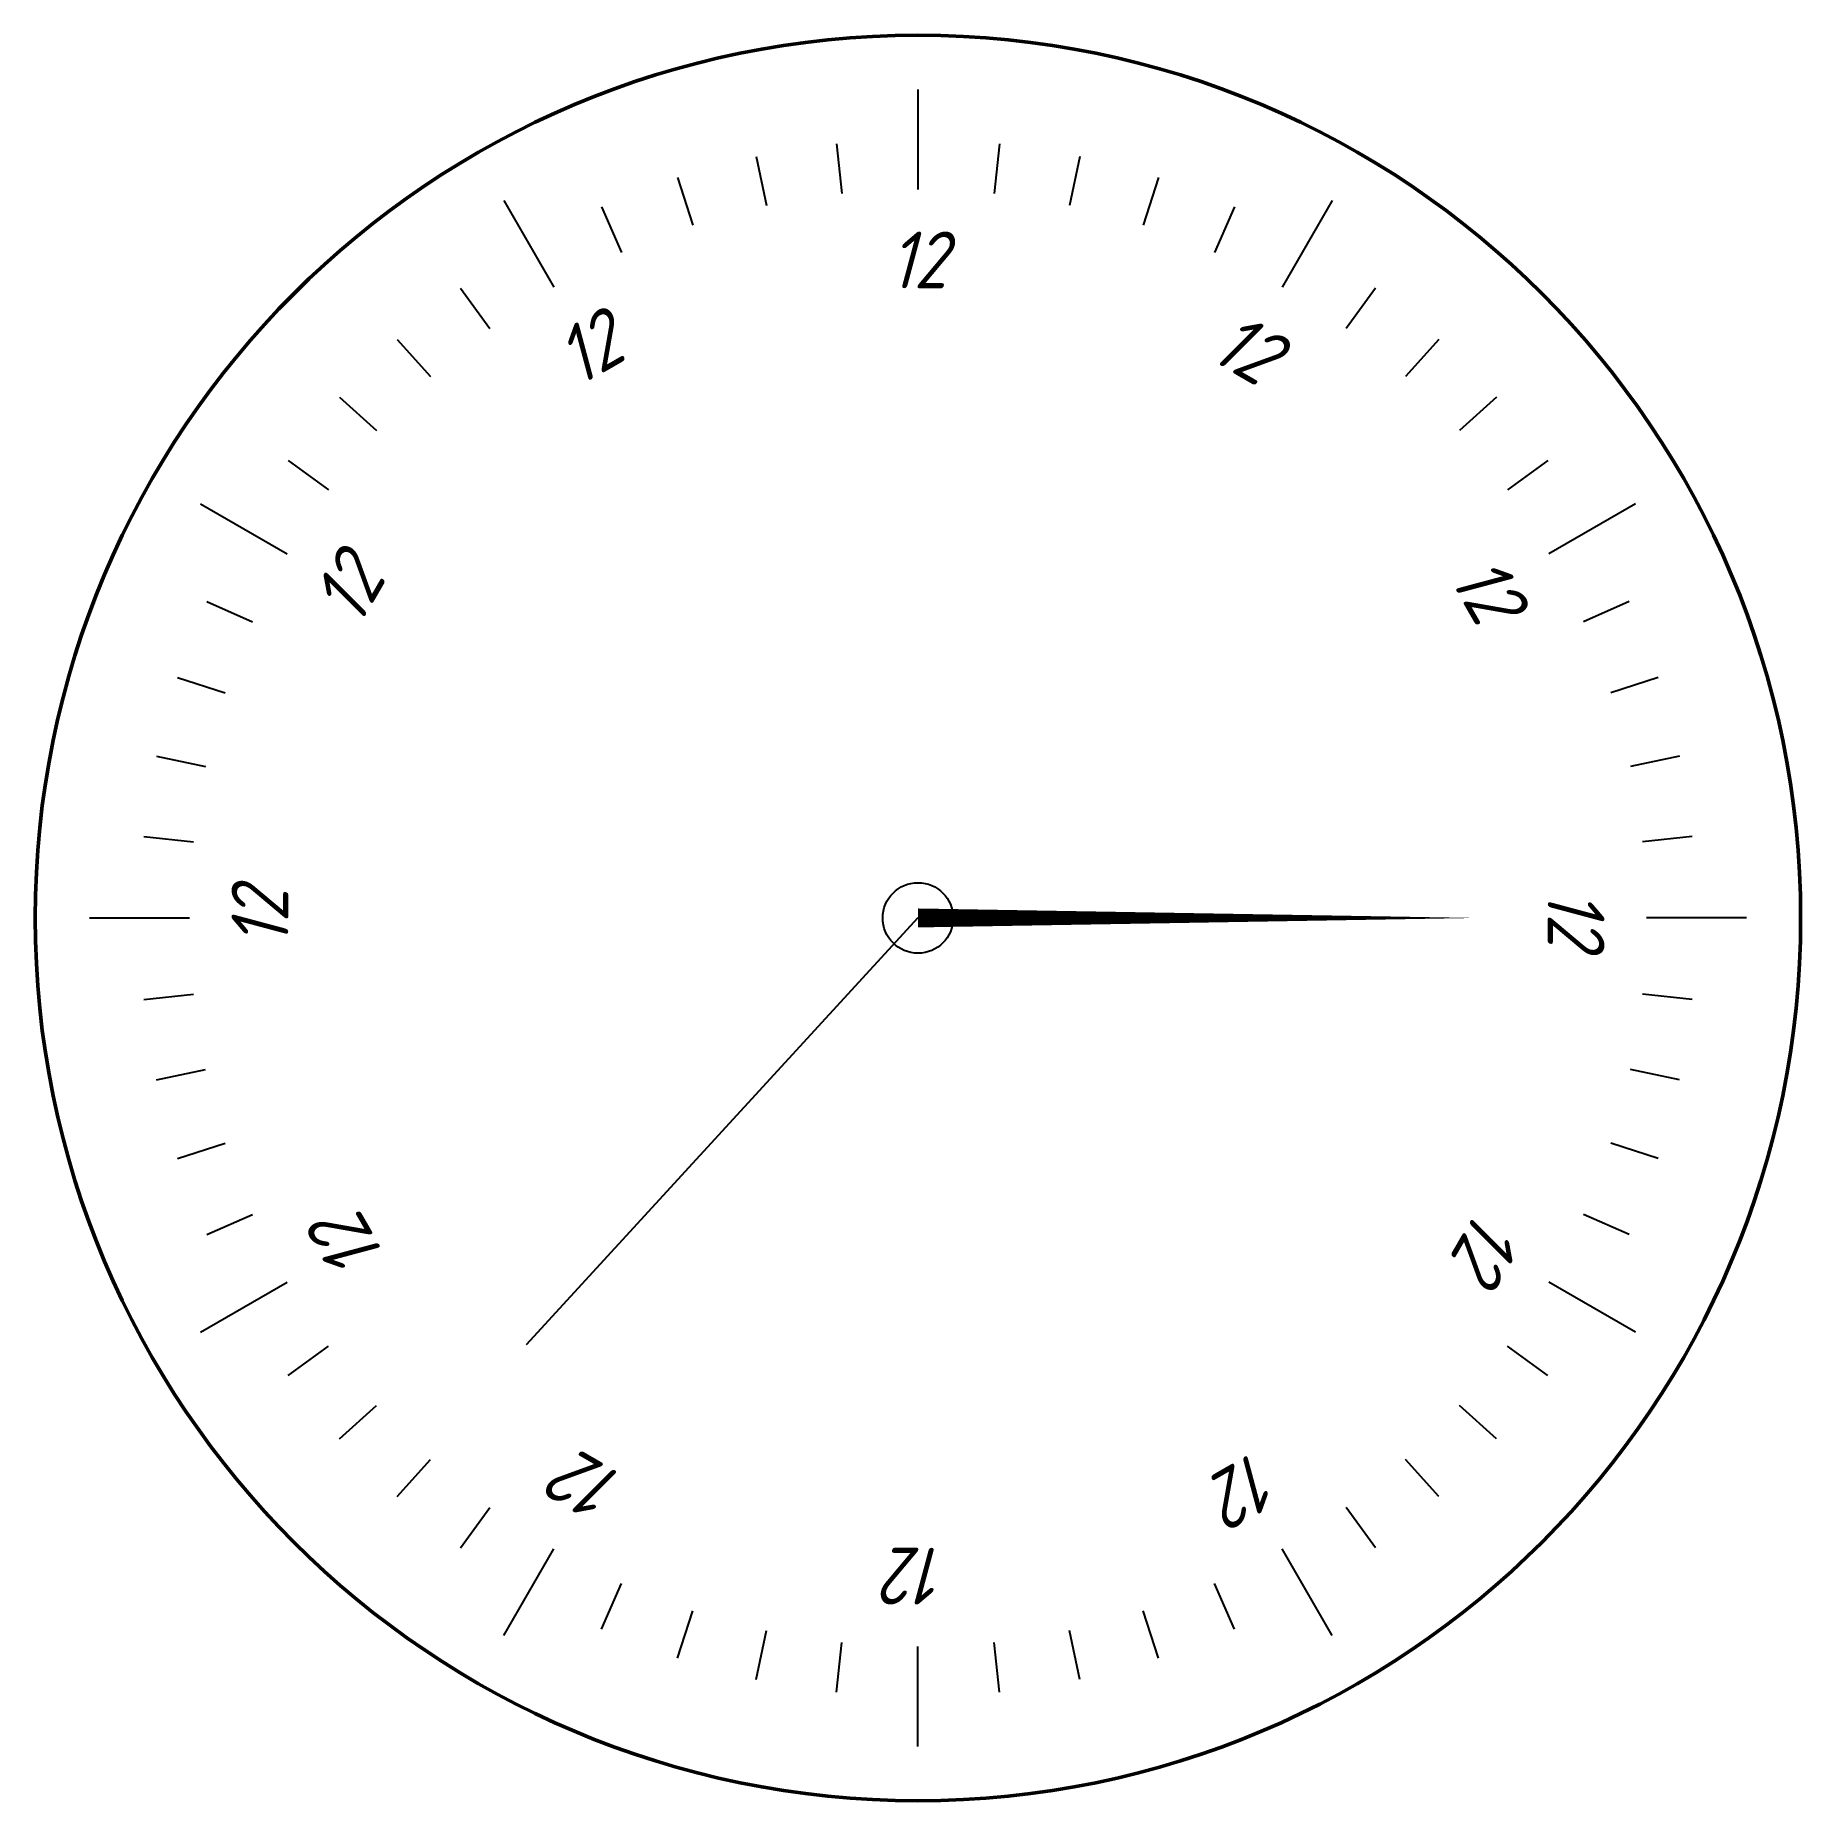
# Model space of a CAD drawing. Header units: millimetres. Extents: x 388 to 574, y 30 to 216.
import ezdxf
from ezdxf.enums import TextEntityAlignment as Align

# ---------------------------------------------------------------- set-up
doc = ezdxf.new("R2010")
doc.units = ezdxf.units.MM
doc.header["$LTSCALE"] = 0.4
doc.layers.add('粗实线', color=7, linetype='Continuous', lineweight=50)
doc.styles.add('工程图样文字', font='gbeitc.shx', dxfattribs={"bigfont": 'gbcbig.shx'})

msp = doc.modelspace()

# ---------------------------------------------------------------- linework, layer by layer
at = {"color": 1}
for p, q in [((480.96, 210.75), (480.96, 200.22)), ((480.96, 200.22), (480.96, 200.22)), ((437.27, 199.04), (442.53, 189.92)), ((524.66, 199.04), (519.4, 189.92)), ((405.28, 167.05), (414.4, 161.79)), ((556.65, 167.05), (547.53, 161.79)), ((393.57, 123.36), (404.1, 123.36)), ((568.36, 123.36), (557.83, 123.36)), ((405.28, 79.66), (414.4, 84.93)), ((556.65, 79.66), (547.53, 84.93)), ((437.27, 47.67), (442.53, 56.79)), ((524.66, 47.67), (519.4, 56.79)), ((480.96, 35.96), (480.96, 46.49))]:
    msp.add_line(p, q, dxfattribs=at)
at = {"color": 2}
for p, q in [((472.38, 205.04), (472.93, 199.8)), ((480.96, 205.49), (480.96, 200.22)), ((489.55, 205.04), (489, 199.8)), ((463.89, 203.69), (464.98, 198.54)), ((498.04, 203.69), (496.95, 198.54)), ((455.59, 201.47), (457.21, 196.45)), ((506.34, 201.47), (504.72, 196.45)), ((447.56, 198.38), (449.7, 193.57)), ((514.37, 198.38), (512.23, 193.57)), ((439.9, 194.48), (442.53, 189.92)), ((522.03, 194.48), (519.4, 189.92)), ((432.69, 189.8), (435.79, 185.54)), ((529.24, 189.8), (526.14, 185.54)), ((426.01, 184.39), (429.53, 180.47)), ((535.92, 184.39), (532.39, 180.47)), ((419.93, 178.31), (423.85, 174.79)), ((542, 178.31), (538.08, 174.79)), ((414.52, 171.63), (418.78, 168.53)), ((547.41, 171.63), (543.15, 168.53)), ((409.84, 164.42), (414.4, 161.79)), ((552.09, 164.42), (547.53, 161.79)), ((405.94, 156.76), (410.75, 154.62)), ((555.99, 156.76), (551.18, 154.62)), ((402.85, 148.74), (407.87, 147.11)), ((559.07, 148.74), (554.06, 147.11)), ((400.63, 140.43), (405.78, 139.34)), ((561.3, 140.43), (556.15, 139.34)), ((399.29, 131.94), (404.52, 131.39)), ((562.64, 131.94), (557.4, 131.39)), ((398.84, 123.36), (404.1, 123.36)), ((563.09, 123.36), (557.83, 123.36)), ((399.29, 114.77), (404.52, 115.32)), ((562.64, 114.77), (557.4, 115.32)), ((400.63, 106.28), (405.78, 107.38)), ((561.3, 106.28), (556.15, 107.38)), ((402.85, 97.98), (407.87, 99.6)), ((559.07, 97.98), (554.06, 99.6)), ((405.94, 89.95), (410.75, 92.09)), ((555.99, 89.95), (551.18, 92.09)), ((409.84, 82.29), (414.4, 84.93)), ((552.09, 82.29), (547.53, 84.93)), ((414.52, 75.08), (418.78, 78.18)), ((547.41, 75.08), (543.15, 78.18)), ((419.93, 68.4), (423.85, 71.93)), ((542, 68.4), (538.08, 71.93)), ((426.01, 62.32), (429.53, 66.24)), ((535.92, 62.32), (532.39, 66.24)), ((432.69, 56.91), (435.79, 61.17)), ((529.24, 56.91), (526.14, 61.17)), ((439.9, 52.23), (442.53, 56.79)), ((522.03, 52.23), (519.4, 56.79)), ((447.56, 48.33), (449.7, 53.14)), ((514.37, 48.33), (512.23, 53.14)), ((455.59, 45.25), (457.21, 50.26)), ((506.34, 45.25), (504.72, 50.26)), ((463.89, 43.02), (464.98, 48.17)), ((472.38, 41.68), (472.93, 46.92)), ((489.55, 41.68), (489, 46.92)), ((498.04, 43.02), (496.95, 48.17)), ((480.96, 41.23), (480.96, 46.49))]:
    msp.add_line(p, q, dxfattribs=at)
for points in [[(480.96, 123.36, 0, 0, 0), (480.96, 142.36, 2.5, 0, 0), (480.96, 159.31, 0, 0, 0)], [(480.96, 123.36, 2, 0, 0), (539.88, 123.36, 0, 0, 0)]]:
    msp.add_lwpolyline(points, format="xyseb")
msp.add_lwpolyline([(480.96, 123.36), (439.62, 78.31)])
msp.add_circle((480.96, 123.36), 3.72)
at = {"layer": '粗实线'}
msp.add_circle((480.96, 123.36), 93.13, dxfattribs=at)

# ---------------------------------------------------------------- texts
at = {"color": 1, "style": '工程图样文字'}
msp.add_text('12', height=6, dxfattribs=at).set_placement((480.96, 192.78), align=Align.MIDDLE_CENTER)
for rotation, p in [(30, (446.25, 183.48)), (330, (515.68, 183.48)), (60, (420.84, 158.07)), (300, (541.09, 158.07)), (90, (411.54, 123.36)), (270, (550.39, 123.36)), (120, (420.84, 88.64)), (240, (541.09, 88.64)), (150, (446.25, 63.23)), (210, (515.68, 63.23)), (180, (480.96, 53.93))]:
    msp.add_text('12', height=6, rotation=rotation, dxfattribs=at).set_placement(p, align=Align.MIDDLE_CENTER)

doc.saveas('drawing.dxf')
